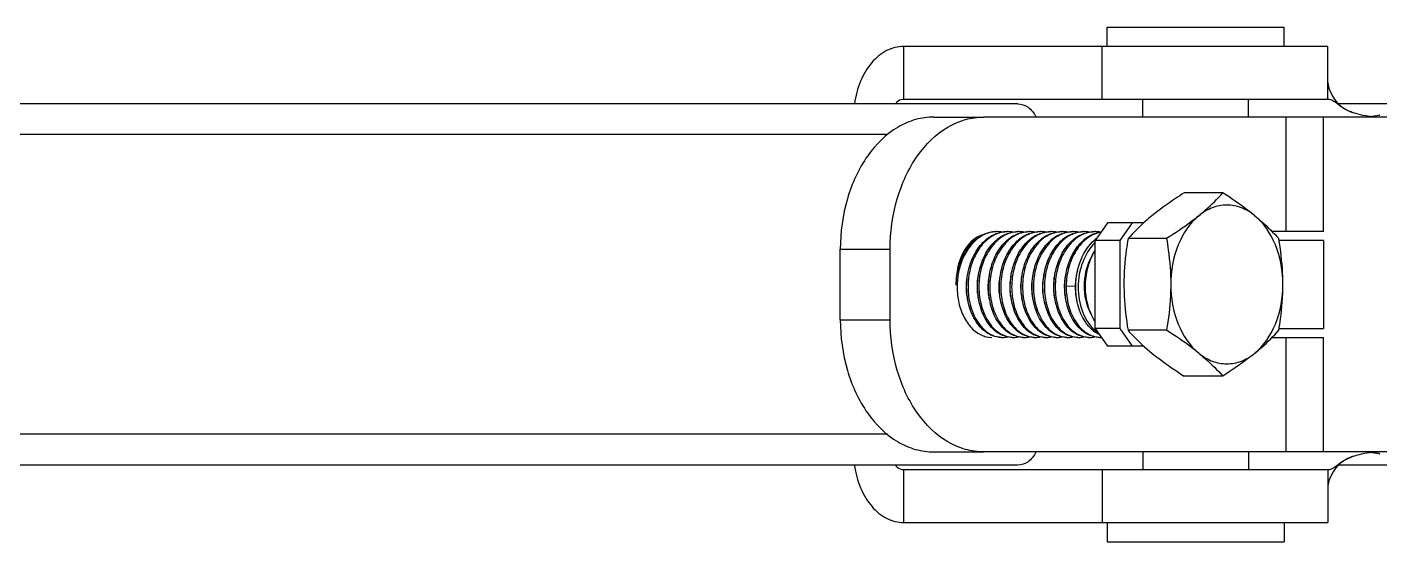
# Model space of a CAD drawing. Extents: x 27938 to 650306, y -92720 to 1524912.
# Drawn here: x 316215 to 317470, y 821971 to 822448 of the extents above; entities that cross this region are included whole.
import ezdxf

# ---------------------------------------------------------------- set-up
doc = ezdxf.new("R2010")
doc.units = 0
doc.header["$LTSCALE"] = 1000
doc.header["$MEASUREMENT"] = 0

msp = doc.modelspace()

# ---------------------------------------------------------------- linework, layer by layer
for p, q in [((317217.3, 822430.4), (317217.3, 822448.4)), ((317217.3, 822448.4), (317381.5, 822448.4)), ((317381.5, 822430.4), (317381.5, 822448.4)), ((317422.1, 822430.4), (317028.5, 822430.4)), ((317028.5, 822430.4), (317028.5, 822381.3)), ((317212.7, 822381.3), (317212.7, 822430.4)), ((317422.1, 822381.3), (317422.1, 822430.4)), ((317422.1, 822381.3), (317028.5, 822381.3)), ((317250.3, 822364.9), (317250.3, 822381.3)), ((317348.5, 822364.9), (317348.5, 822381.3)), ((317432.2, 822376.1), (317429.4, 822379.8)), ((317134.6, 822377.2), (314349.4, 822377.2)), ((317496.6, 822377.2), (317431.7, 822377.2)), ((317056.5, 822364.9), (317102.8, 822364.9)), ((317477.8, 822364.9), (317102.8, 822364.9)), ((317383.3, 822258.6), (317383.3, 822364.9)), ((317418, 822258.6), (317418, 822364.9)), ((317013.7, 822348.6), (314633.9, 822348.6)), ((317324.6, 822294.6), (317288.7, 822294.6)), ((317217.8, 822266.8), (317206.2, 822250.5)), ((317251.4, 822266.8), (317217.8, 822266.8)), ((317229.4, 822250.5), (317240.9, 822266.8)), ((317418, 822258.6), (317370.4, 822258.6)), ((316969.8, 822242.3), (317016.1, 822242.3)), ((316969.8, 822176.9), (316969.8, 822242.3)), ((317016.1, 822176.9), (317016.1, 822242.3)), ((317092.8, 822249.3), (317092.9, 822249.4)), ((317229.4, 822250.5), (317206.2, 822250.5)), ((317206.2, 822168.7), (317206.2, 822250.5)), ((317229.4, 822168.7), (317229.4, 822250.5)), ((317272.5, 822252.1), (317236.7, 822252.1)), ((317418, 822250.5), (317376.8, 822250.5)), ((317418, 822250.5), (317418, 822168.7)), ((317179.3, 822208.1), (317188, 822208.4)), ((317188, 822208.4), (317188.2, 822208.4)), ((316969.8, 822176.9), (317016.1, 822176.9)), ((317229.4, 822168.7), (317206.2, 822168.7)), ((317206.2, 822168.7), (317217.8, 822152.3)), ((317240.9, 822152.3), (317229.4, 822168.7)), ((317272.5, 822167.1), (317236.7, 822167.1)), ((317376.9, 822168.7), (317418, 822168.7)), ((317370.4, 822160.5), (317418, 822160.5)), ((317383.3, 822054.2), (317383.3, 822160.5)), ((317418, 822054.2), (317418, 822160.5)), ((317251.4, 822152.3), (317217.8, 822152.3)), ((317324.6, 822124.6), (317288.7, 822124.6)), ((317013.7, 822070.6), (314633.9, 822070.6)), ((317056.5, 822054.2), (317102.8, 822054.2)), ((317477.8, 822054.2), (317102.8, 822054.2)), ((317250.3, 822054.2), (317250.3, 822037.8)), ((317348.5, 822054.2), (317348.5, 822037.8)), ((317134.6, 822041.9), (314349.4, 822041.9)), ((317432.2, 822043.1), (317429.4, 822039.4)), ((317496.6, 822041.9), (317431.7, 822041.9)), ((317028.5, 822037.8), (317422.1, 822037.8)), ((317028.5, 822037.8), (317028.5, 821988.8)), ((317212.7, 822037.8), (317212.7, 821988.8)), ((317422.1, 822037.8), (317422.1, 821988.8)), ((317028.5, 821988.8), (317422.1, 821988.8)), ((317217.3, 821988.8), (317217.3, 821970.7)), ((317381.5, 821988.8), (317381.5, 821970.7)), ((317217.3, 821970.7), (317381.5, 821970.7))]:
    msp.add_line(p, q)
for points in [[(317422.1, 822396.9), (317422.1, 822396.5), (317422.3, 822394.7), (317423.1, 822391.8), (317424.5, 822388), (317426.9, 822383.5), (317429.4, 822379.8)], [(317429.4, 822379.8), (317431.4, 822377.5), (317435.3, 822374.2), (317440.7, 822371), (317445.7, 822368.9)], [(317445.7, 822050.3), (317440.7, 822048.2), (317435.3, 822045), (317431.3, 822041.6), (317429.4, 822039.4)], [(317429.4, 822039.4), (317426.9, 822035.7), (317424.5, 822031.2), (317423.1, 822027.3), (317422.3, 822024.4), (317422.1, 822022.7), (317422.1, 822022.2)]]:
    msp.add_lwpolyline(points)
for centre, radius, start, end in [((317412.1, 822354.5), 29.3, 55.8113, 56.2117), ((317448.3, 822488.3), 123.4, 275.7509, 279.9721), ((317448.1, 822489.7), 124.8, 279.9557, 280.2701), ((317115.4, 822231.8), 26.8, 90.0015, 92.6681), ((317115.4, 822231.5), 27.1, 80.5751, 89.9713), ((317125.5, 822231.8), 26.8, 90.0015, 92.6677), ((317125.5, 822231.5), 27.1, 80.5247, 89.9709), ((317135.6, 822231.8), 26.8, 90.0015, 92.6677), ((317135.6, 822231.5), 27.1, 80.4778, 89.9708), ((317145.8, 822231.8), 26.8, 90.0015, 92.668), ((317145.7, 822231.5), 27.1, 80.5593, 89.9712), ((317155.9, 822231.8), 26.8, 90.0015, 92.6677), ((317155.9, 822231.5), 27.1, 80.5143, 89.9708), ((317166, 822231.8), 26.8, 90.0015, 92.6678), ((317166, 822231.5), 27.1, 80.555, 89.9711), ((317176.1, 822231.8), 26.8, 90.0015, 92.668), ((317176.1, 822231.5), 27.1, 80.3354, 89.9695), ((317186.2, 822231.8), 26.8, 90.0015, 92.6677), ((317186.2, 822231.5), 27.1, 80.4983, 89.9708), ((317196.4, 822231.8), 26.8, 90.0015, 92.6681), ((317196.3, 822231.5), 27.1, 80.5775, 89.9713), ((317206.5, 822231.8), 26.8, 90.0015, 92.6678), ((317206.5, 822231.5), 27.1, 80.5385, 89.971), ((317229.8, 822222.9), 36.9, 127.5195, 130.6239), ((317146.1, 822207.3), 69.2, 171.1719, 178.0614), ((317144.4, 822213), 66.9, 168.6166, 175.814), ((317143.5, 822207.7), 66.6, 164.3304, 171.1869), ((317146.8, 822207.4), 68.6, 167.2993, 178.0279), ((317141.3, 822208.3), 64.3, 164.0044, 164.2949), ((317154, 822207.5), 57.1, 169.0131, 170.0068), ((317164, 822207.5), 57, 167.8843, 170.3195), ((317214.8, 822207.5), 57.1, 168.7877, 170.256), ((317146.1, 822207.3), 69.2, 178.0532, 178.7181), ((317147.2, 822207.3), 69.1, 178.1063, 184.1306), ((317147.5, 822207.3), 69.3, 177.9987, 178.1134), ((317246.1, 822207.3), 58.1, 178.9629, 179.1986), ((317257.4, 822207.3), 69.2, 179.1399, 179.3167), ((317145, 822207.1), 66.8, 184.1257, 189.4027), ((317120.5, 822182.8), 22.3, 266.795, 269.9978), ((317120.4, 822183.1), 22.6, 270.0481, 281.3388), ((317130.6, 822182.8), 22.3, 266.7955, 269.9977), ((317130.6, 822183.1), 22.6, 270.0489, 281.4175), ((317140.7, 822182.8), 22.3, 266.795, 269.9977), ((317140.7, 822183.1), 22.6, 270.0523, 282.1493), ((317150.8, 822182.8), 22.3, 266.7954, 269.9977), ((317150.8, 822183.1), 22.6, 270.0485, 281.3836), ((317160.9, 822182.8), 22.3, 266.7954, 269.9977), ((317160.9, 822183.1), 22.6, 270.0488, 281.4019), ((317171.1, 822182.8), 22.3, 266.7949, 269.9977), ((317171, 822183.1), 22.6, 270.0482, 281.3466), ((317181.2, 822182.8), 22.3, 266.7955, 269.9977), ((317181.2, 822183.1), 22.6, 270.0485, 281.3698), ((317191.3, 822182.8), 22.3, 266.7953, 269.9977), ((317191.3, 822183.1), 22.6, 270.0486, 281.3889), ((317201.4, 822182.8), 22.3, 266.7948, 269.9978), ((317201.4, 822183.1), 22.6, 270.048, 281.3296), ((317211.5, 822182.8), 22.3, 266.7942, 269.9978), ((317211.5, 822182.7), 22.2, 270.0002, 271.1523), ((317448.3, 821930.8), 123.5, 80.0279, 84.2434), ((317412.1, 822064.6), 29.3, 303.7883, 304.1887), ((317448.1, 821929.4), 124.8, 79.7299, 80.0443)]:
    msp.add_arc(centre, radius, start, end)
for points, knots in [([(317028.5, 822430.4), (317023.1, 822430.4), (317011.7, 822427.4), (316997.6, 822415.5), (316987.5, 822398.1), (316984, 822384.4), (316983, 822377.2)], [0, 0, 0, 0, 0.213346, 0.447987, 0.712108, 1, 1, 1, 1]), ([(317028.5, 822381.3), (317027.8, 822381.3), (317024.8, 822380.9), (317022.3, 822379), (317020.9, 822377.3)], [0, 0, 0, 0, 0.236834, 1, 1, 1, 1]), ([(317428.4, 822378.9), (317427.9, 822379.3), (317426, 822380.5), (317423.7, 822381.3), (317422.1, 822381.3)], [0, 0, 0, 0, 0.289589, 1, 1, 1, 1]), ([(317134.6, 822377.2), (317137.9, 822377.2), (317145.1, 822374.5), (317149.5, 822368.5), (317151.2, 822365)], [0, 0, 0, 0, 0.461863, 1, 1, 1, 1]), ([(317432.2, 822376.1), (317431.9, 822376.3), (317430.7, 822377.3), (317429.5, 822378.2), (317428.6, 822378.8)], [0, 0, 0, 0, 0.26918, 1, 1, 1, 1]), ([(317445.7, 822368.9), (317444.4, 822369.4), (317439.6, 822371.2), (317435, 822373.8), (317432.2, 822376.1)], [0, 0, 0, 0, 0.285604, 1, 1, 1, 1]), ([(317470, 822364.9), (317467.9, 822364.9), (317459.7, 822365.3), (317451.5, 822366.9), (317445.7, 822368.9)], [0, 0, 0, 0, 0.257456, 1, 1, 1, 1]), ([(317056.5, 822364.9), (317050.9, 822364.9), (317039.2, 822363.3), (317016.5, 822353.4), (316992, 822328.9), (316974, 822288.7), (316969.8, 822258.1), (316969.8, 822242.3)], [0, 0, 0, 0, 0.103597, 0.210948, 0.445697, 0.712571, 1, 1, 1, 1]), ([(317016.1, 822242.3), (317016.1, 822258.1), (317020.2, 822288.7), (317038.3, 822328.9), (317062.8, 822353.4), (317085.5, 822363.3), (317097.1, 822364.9), (317102.8, 822364.9)], [0, 0, 0, 0, 0.287429, 0.554303, 0.789052, 0.896403, 1, 1, 1, 1]), ([(317288.7, 822294.6), (317286, 822292.8), (317275.8, 822286.1), (317265.9, 822279), (317258.9, 822273.3)], [0, 0, 0, 0, 0.261287, 1, 1, 1, 1]), ([(317302.3, 822273.3), (317304.4, 822275.1), (317312.3, 822281.7), (317319.6, 822289), (317324.6, 822294.6)], [0, 0, 0, 0, 0.268858, 1, 1, 1, 1]), ([(317354.3, 822273.3), (317352.1, 822275.1), (317342.5, 822282.7), (317332.4, 822289.5), (317324.6, 822294.6)], [0, 0, 0, 0, 0.237123, 1, 1, 1, 1]), ([(317354.3, 822273.3), (317350.6, 822276.4), (317342.4, 822281.4), (317328.3, 822284.1), (317314.3, 822281.4), (317306.1, 822276.4), (317302.3, 822273.3)], [0, 0, 0, 0, 0.257487, 0.5, 0.742513, 1, 1, 1, 1]), ([(317258.9, 822273.3), (317256.8, 822271.6), (317249, 822264.9), (317241.7, 822257.7), (317236.7, 822252.1)], [0, 0, 0, 0, 0.268858, 1, 1, 1, 1]), ([(317302.3, 822273.3), (317300.1, 822271.5), (317290.5, 822264), (317280.3, 822257.1), (317272.5, 822252.1)], [0, 0, 0, 0, 0.237123, 1, 1, 1, 1]), ([(317302.3, 822273.3), (317293.8, 822266.4), (317280.3, 822245.7), (317276.3, 822222.1), (317276.3, 822209.6)], [0, 0, 0, 0, 0.468341, 1, 1, 1, 1]), ([(317354.3, 822273.3), (317356.5, 822271.6), (317364.3, 822264.9), (317371.6, 822257.7), (317376.6, 822252.1)], [0, 0, 0, 0, 0.268858, 1, 1, 1, 1]), ([(317380.4, 822209.6), (317380.4, 822222.1), (317376.3, 822245.7), (317362.9, 822266.4), (317354.3, 822273.3)], [0, 0, 0, 0, 0.531659, 1, 1, 1, 1]), ([(317114.2, 822258.6), (317110.3, 822258.4), (317102.2, 822256.2), (317092, 822248.2), (317084.1, 822236.5), (317080.9, 822227.3), (317079.8, 822222.5)], [0, 0, 0, 0, 0.219273, 0.456424, 0.717944, 1, 1, 1, 1]), ([(317119.2, 822160.5), (317117, 822160.5), (317112.6, 822161.2), (317103.9, 822165.2), (317094.6, 822175), (317088.1, 822191.1), (317086.2, 822209.7), (317089.3, 822228.2), (317097.2, 822244.3), (317109.2, 822255.7), (317119.5, 822258.6), (317124.3, 822258.6)], [0, 0, 0, 0, 0.049449, 0.100956, 0.214949, 0.346477, 0.489675, 0.634208, 0.769827, 0.890789, 1, 1, 1, 1]), ([(317124.3, 822258.6), (317120.4, 822258.4), (317112.2, 822256.2), (317101.9, 822248), (317094, 822236.2), (317089.2, 822221.8), (317087.7, 822206.3), (317090.1, 822187.1), (317096.8, 822173.5), (317103.5, 822167.5)], [0, 0, 0, 0, 0.105385, 0.219488, 0.34542, 0.481197, 0.621395, 0.759049, 1, 1, 1, 1]), ([(317100.9, 822255.3), (317100.1, 822255), (317096.9, 822253.7), (317094, 822251.8), (317092, 822250.2)], [0, 0, 0, 0, 0.242775, 1, 1, 1, 1]), ([(317092.9, 822249.4), (317095.8, 822252.2), (317102.4, 822256.9), (317110.3, 822258.6), (317114.1, 822258.6)], [0, 0, 0, 0, 0.517736, 1, 1, 1, 1]), ([(317112.5, 822167.3), (317105.7, 822173.4), (317098.9, 822187.2), (317096.5, 822206.7), (317098.2, 822222.5), (317103.3, 822236.9), (317111.4, 822248.8), (317122.1, 822256.7), (317130.4, 822258.6), (317134.4, 822258.6)], [0, 0, 0, 0, 0.241301, 0.379446, 0.520004, 0.655787, 0.781306, 0.894819, 1, 1, 1, 1]), ([(317134.4, 822258.6), (317129.7, 822258.4), (317119.8, 822255.1), (317108.3, 822243.7), (317100.6, 822227.9), (317097.6, 822209.7), (317099.4, 822191.6), (317105.7, 822175.7), (317115.8, 822164.2), (317125, 822160.8), (317129.3, 822160.5)], [0, 0, 0, 0, 0.109414, 0.230762, 0.366312, 0.510386, 0.653204, 0.784891, 0.899595, 1, 1, 1, 1]), ([(317122.7, 822167.3), (317115.8, 822173.4), (317109, 822187.2), (317106.7, 822206.7), (317108.3, 822222.5), (317113.4, 822236.9), (317121.5, 822248.8), (317132.2, 822256.7), (317140.5, 822258.6), (317144.5, 822258.6)], [0, 0, 0, 0, 0.241321, 0.379464, 0.520018, 0.655795, 0.781306, 0.894819, 1, 1, 1, 1]), ([(317144.5, 822258.6), (317139.8, 822258.4), (317129.9, 822255.1), (317118.4, 822243.7), (317110.8, 822227.9), (317107.7, 822209.7), (317109.5, 822191.6), (317115.8, 822175.7), (317126, 822164.2), (317135.1, 822160.8), (317139.5, 822160.5)], [0, 0, 0, 0, 0.10941, 0.230759, 0.36631, 0.510388, 0.653211, 0.784896, 0.899598, 1, 1, 1, 1]), ([(317132.8, 822167.3), (317125.9, 822173.4), (317119.1, 822187.2), (317116.8, 822206.7), (317118.4, 822222.5), (317123.5, 822236.9), (317131.6, 822248.8), (317142.3, 822256.7), (317150.6, 822258.6), (317154.6, 822258.6)], [0, 0, 0, 0, 0.241291, 0.379436, 0.519999, 0.655783, 0.781305, 0.89482, 1, 1, 1, 1]), ([(317154.6, 822258.6), (317149.9, 822258.4), (317140, 822255.1), (317128.5, 822243.7), (317120.9, 822227.9), (317117.8, 822209.7), (317119.6, 822191.6), (317125.9, 822175.7), (317136.1, 822164.2), (317145.3, 822160.8), (317149.6, 822160.5)], [0, 0, 0, 0, 0.109413, 0.230763, 0.366317, 0.51039, 0.65321, 0.784893, 0.899595, 1, 1, 1, 1]), ([(317142.9, 822167.3), (317136.1, 822173.4), (317129.2, 822187.2), (317126.9, 822206.7), (317128.5, 822222.5), (317133.6, 822236.9), (317141.8, 822248.8), (317152.4, 822256.7), (317160.8, 822258.6), (317164.7, 822258.6)], [0, 0, 0, 0, 0.241314, 0.379459, 0.520012, 0.655791, 0.781307, 0.89482, 1, 1, 1, 1]), ([(317164.8, 822258.6), (317160, 822258.4), (317150.1, 822255.1), (317138.6, 822243.7), (317131, 822227.9), (317128, 822209.7), (317129.7, 822191.6), (317136, 822175.7), (317146.2, 822164.2), (317155.4, 822160.8), (317159.7, 822160.5)], [0, 0, 0, 0, 0.109413, 0.230762, 0.36631, 0.510386, 0.653205, 0.784893, 0.899595, 1, 1, 1, 1]), ([(317153, 822167.3), (317146.2, 822173.4), (317139.3, 822187.2), (317137, 822206.7), (317138.6, 822222.5), (317143.7, 822236.9), (317151.9, 822248.8), (317162.5, 822256.7), (317170.9, 822258.6), (317174.9, 822258.6)], [0, 0, 0, 0, 0.241312, 0.379455, 0.520012, 0.655791, 0.781305, 0.89482, 1, 1, 1, 1]), ([(317174.9, 822258.6), (317170.2, 822258.4), (317160.2, 822255.1), (317148.7, 822243.7), (317141.1, 822227.9), (317138.1, 822209.7), (317139.8, 822191.6), (317146.1, 822175.7), (317156.3, 822164.2), (317165.5, 822160.8), (317169.8, 822160.5)], [0, 0, 0, 0, 0.109411, 0.230759, 0.366311, 0.510389, 0.653212, 0.784896, 0.899598, 1, 1, 1, 1]), ([(317163.1, 822167.3), (317156.3, 822173.4), (317149.5, 822187.2), (317147.1, 822206.7), (317148.8, 822222.5), (317153.9, 822236.9), (317162, 822248.8), (317172.7, 822256.7), (317181, 822258.6), (317185, 822258.6)], [0, 0, 0, 0, 0.24129, 0.379435, 0.519998, 0.655783, 0.781305, 0.89482, 1, 1, 1, 1]), ([(317185, 822258.6), (317180.3, 822258.4), (317170.4, 822255.1), (317158.9, 822243.7), (317151.2, 822227.9), (317148.2, 822209.7), (317150, 822191.6), (317156.3, 822175.7), (317166.4, 822164.2), (317175.6, 822160.8), (317179.9, 822160.5)], [0, 0, 0, 0, 0.109414, 0.230763, 0.366316, 0.510389, 0.653208, 0.784892, 0.899594, 1, 1, 1, 1]), ([(317173.2, 822167.3), (317166.4, 822173.4), (317159.6, 822187.2), (317157.2, 822206.7), (317158.9, 822222.5), (317164, 822236.9), (317172.1, 822248.8), (317182.8, 822256.7), (317191.1, 822258.6), (317195.1, 822258.6)], [0, 0, 0, 0, 0.241317, 0.379461, 0.520014, 0.655792, 0.781306, 0.894819, 1, 1, 1, 1]), ([(317195.1, 822258.6), (317190.4, 822258.4), (317180.5, 822255.1), (317169, 822243.7), (317161.4, 822227.9), (317158.3, 822209.7), (317160.1, 822191.6), (317166.4, 822175.7), (317176.5, 822164.2), (317185.7, 822160.8), (317190.1, 822160.5)], [0, 0, 0, 0, 0.109411, 0.23076, 0.366309, 0.510386, 0.653207, 0.784895, 0.899597, 1, 1, 1, 1]), ([(317183.4, 822167.3), (317176.5, 822173.4), (317169.7, 822187.2), (317167.4, 822206.7), (317169, 822222.5), (317174.1, 822236.9), (317182.2, 822248.8), (317192.9, 822256.7), (317201.2, 822258.6), (317205.2, 822258.6)], [0, 0, 0, 0, 0.241302, 0.379446, 0.520006, 0.655788, 0.781304, 0.89482, 1, 1, 1, 1]), ([(317205.2, 822258.6), (317200.5, 822258.4), (317190.6, 822255.1), (317179.1, 822243.7), (317171.5, 822227.9), (317168.4, 822209.7), (317170.2, 822191.6), (317176.5, 822175.7), (317186.7, 822164.2), (317195.9, 822160.8), (317200.2, 822160.5)], [0, 0, 0, 0, 0.109411, 0.23076, 0.366314, 0.510391, 0.653213, 0.784895, 0.899597, 1, 1, 1, 1]), ([(317193.5, 822167.3), (317186.9, 822173.1), (317180.2, 822186.2), (317177.6, 822204.9), (317178.7, 822220.1), (317183, 822234.3), (317190.3, 822246.3), (317200, 822255), (317207.9, 822257.9), (317211.7, 822258.4)], [0, 0, 0, 0, 0.238806, 0.375378, 0.515068, 0.651187, 0.778286, 0.893865, 1, 1, 1, 1]), ([(317211.6, 822258.2), (317207.1, 822257.3), (317197.9, 822253), (317187.7, 822241.2), (317181, 822225.7), (317179.4, 822214.1), (317179.3, 822208.1)], [0, 0, 0, 0, 0.215857, 0.456017, 0.721227, 1, 1, 1, 1]), ([(317092, 822250.2), (317090.5, 822248.7), (317084.4, 822241.8), (317080.6, 822233.1), (317078.9, 822226.3)], [0, 0, 0, 0, 0.23319, 1, 1, 1, 1]), ([(317079.5, 822226), (317080.1, 822228.3), (317083.1, 822236.8), (317088, 822244.7), (317092.8, 822249.3)], [0, 0, 0, 0, 0.264817, 1, 1, 1, 1]), ([(317188.2, 822208.3), (317188.3, 822216.6), (317191.3, 822232.4), (317200.2, 822246.1), (317205.8, 822250.9)], [0, 0, 0, 0, 0.525716, 1, 1, 1, 1]), ([(317206.2, 822248.7), (317201.1, 822243.6), (317193.1, 822230.2), (317189.2, 822207.3), (317192.7, 822185.1), (317200.3, 822172.2), (317205.2, 822167.7)], [0, 0, 0, 0, 0.245715, 0.512956, 0.773315, 1, 1, 1, 1]), ([(317206.1, 822175.3), (317203.2, 822179.9), (317198.7, 822190.5), (317195.8, 822213.2), (317200.1, 822231.3), (317206.2, 822241.1)], [0, 0, 0, 0, 0.237857, 0.495496, 1, 1, 1, 1]), ([(317236.7, 822252.1), (317236.1, 822248.6), (317234, 822234.5), (317232.9, 822220.3), (317232.9, 822209.6)], [0, 0, 0, 0, 0.248681, 1, 1, 1, 1]), ([(317272.5, 822252.1), (317273.1, 822248.6), (317275.2, 822234.5), (317276.3, 822220.3), (317276.3, 822209.6)], [0, 0, 0, 0, 0.248681, 1, 1, 1, 1]), ([(317380.4, 822209.6), (317380.4, 822213.1), (317380, 822227.4), (317378.3, 822241.6), (317376.6, 822252.1)], [0, 0, 0, 0, 0.251248, 1, 1, 1, 1]), ([(317203, 822181.3), (317200.5, 822185.5), (317197, 822195.3), (317195.3, 822215.8), (317199.8, 822231.8), (317205.7, 822240.2)], [0, 0, 0, 0, 0.239537, 0.497847, 1, 1, 1, 1]), ([(317088.2, 822194.5), (317087.8, 822196.5), (317086.4, 822204.3), (317086.7, 822212.5), (317087.9, 822218.4)], [0, 0, 0, 0, 0.245648, 1, 1, 1, 1]), ([(317098.3, 822195), (317097.9, 822196.8), (317096.6, 822204.2), (317096.8, 822211.8), (317097.8, 822217.4)], [0, 0, 0, 0, 0.245788, 1, 1, 1, 1]), ([(317108.3, 822195.5), (317107.9, 822197.3), (317106.7, 822204.4), (317107, 822211.7), (317107.9, 822217.1)], [0, 0, 0, 0, 0.246058, 1, 1, 1, 1]), ([(317118.3, 822195.7), (317118, 822197.4), (317116.8, 822204.6), (317117.1, 822211.9), (317118, 822217.2)], [0, 0, 0, 0, 0.246155, 1, 1, 1, 1]), ([(317128.5, 822195.5), (317128.1, 822197.3), (317127, 822204.5), (317127.2, 822212), (317128.2, 822217.4)], [0, 0, 0, 0, 0.246065, 1, 1, 1, 1]), ([(317138.9, 822194.2), (317138.5, 822196.1), (317137, 822203.9), (317137.3, 822212.1), (317138.4, 822218)], [0, 0, 0, 0, 0.2454, 1, 1, 1, 1]), ([(317148.9, 822194.6), (317148.5, 822196.6), (317147.1, 822204.8), (317147.5, 822213.2), (317148.8, 822219.3)], [0, 0, 0, 0, 0.245825, 1, 1, 1, 1]), ([(317158.9, 822195.2), (317158.5, 822196.9), (317157.3, 822204.2), (317157.5, 822211.7), (317158.5, 822217.2)], [0, 0, 0, 0, 0.245865, 1, 1, 1, 1]), ([(317169, 822195.6), (317168.6, 822197.3), (317167.4, 822204.5), (317167.7, 822211.8), (317168.6, 822217.2)], [0, 0, 0, 0, 0.246098, 1, 1, 1, 1]), ([(317179.1, 822195.7), (317178.7, 822197.4), (317177.6, 822204.5), (317177.8, 822211.8), (317178.7, 822217.2)], [0, 0, 0, 0, 0.24614, 1, 1, 1, 1]), ([(317179.3, 822208.1), (317179.3, 822202.1), (317180.6, 822190.5), (317187, 822175.2), (317197.1, 822164.1), (317206.1, 822160.8), (317210.3, 822160.5)], [0, 0, 0, 0, 0.291821, 0.560232, 0.794326, 1, 1, 1, 1]), ([(317189.5, 822194.1), (317189.3, 822195.3), (317188.3, 822199.9), (317187.9, 822204.6), (317188, 822208.1)], [0, 0, 0, 0, 0.245441, 1, 1, 1, 1]), ([(317203.6, 822167.3), (317201.1, 822169.5), (317191.5, 822181), (317188.1, 822196.6), (317188.2, 822208.1)], [0, 0, 0, 0, 0.224306, 1, 1, 1, 1]), ([(317232.9, 822209.6), (317232.9, 822206), (317233.3, 822191.8), (317234.9, 822177.6), (317236.7, 822167.1)], [0, 0, 0, 0, 0.251248, 1, 1, 1, 1]), ([(317276.3, 822209.6), (317276.3, 822206), (317275.9, 822191.8), (317274.3, 822177.6), (317272.5, 822167.1)], [0, 0, 0, 0, 0.251248, 1, 1, 1, 1]), ([(317276.3, 822209.6), (317276.3, 822197.1), (317280.3, 822173.4), (317293.8, 822152.8), (317302.3, 822145.8)], [0, 0, 0, 0, 0.531659, 1, 1, 1, 1]), ([(317354.3, 822145.8), (317362.9, 822152.8), (317376.3, 822173.4), (317380.4, 822197.1), (317380.4, 822209.6)], [0, 0, 0, 0, 0.468341, 1, 1, 1, 1]), ([(317376.6, 822167.1), (317377.2, 822170.6), (317379.3, 822184.6), (317380.4, 822198.9), (317380.4, 822209.6)], [0, 0, 0, 0, 0.248681, 1, 1, 1, 1]), ([(317079, 822196.2), (317079.9, 822191.3), (317082.5, 822182.1), (317089.6, 822170.4), (317099.1, 822162.5), (317106.7, 822160.5), (317110.3, 822160.5)], [0, 0, 0, 0, 0.291651, 0.555731, 0.788679, 1, 1, 1, 1]), ([(316969.8, 822176.9), (316969.8, 822161.1), (316974, 822130.4), (316992, 822090.2), (317016.5, 822065.8), (317039.2, 822055.9), (317050.9, 822054.2), (317056.5, 822054.2)], [0, 0, 0, 0, 0.287429, 0.554303, 0.789052, 0.896403, 1, 1, 1, 1]), ([(317102.8, 822054.2), (317097.1, 822054.2), (317085.5, 822055.9), (317062.8, 822065.8), (317038.3, 822090.2), (317020.2, 822130.4), (317016.1, 822161.1), (317016.1, 822176.9)], [0, 0, 0, 0, 0.103597, 0.210948, 0.445697, 0.712571, 1, 1, 1, 1]), ([(317103.5, 822167.5), (317105.7, 822165.5), (317110.6, 822162.2), (317116.4, 822160.7), (317119.2, 822160.5)], [0, 0, 0, 0, 0.517722, 1, 1, 1, 1]), ([(317129.3, 822160.5), (317126.4, 822160.5), (317120.2, 822161.8), (317114.9, 822165.2), (317112.5, 822167.3)], [0, 0, 0, 0, 0.48238, 1, 1, 1, 1]), ([(317139.4, 822160.5), (317136.5, 822160.5), (317130.3, 822161.8), (317125, 822165.2), (317122.7, 822167.3)], [0, 0, 0, 0, 0.482371, 1, 1, 1, 1]), ([(317149.6, 822160.5), (317146.6, 822160.5), (317140.4, 822161.8), (317135.2, 822165.2), (317132.8, 822167.3)], [0, 0, 0, 0, 0.482397, 1, 1, 1, 1]), ([(317159.7, 822160.5), (317156.7, 822160.5), (317150.5, 822161.8), (317145.3, 822165.2), (317142.9, 822167.3)], [0, 0, 0, 0, 0.482371, 1, 1, 1, 1]), ([(317169.8, 822160.5), (317166.8, 822160.5), (317160.6, 822161.8), (317155.4, 822165.2), (317153, 822167.3)], [0, 0, 0, 0, 0.482382, 1, 1, 1, 1]), ([(317179.9, 822160.5), (317177, 822160.5), (317170.8, 822161.8), (317165.5, 822165.2), (317163.1, 822167.3)], [0, 0, 0, 0, 0.482394, 1, 1, 1, 1]), ([(317190, 822160.5), (317187.1, 822160.5), (317180.9, 822161.8), (317175.6, 822165.2), (317173.2, 822167.3)], [0, 0, 0, 0, 0.48237, 1, 1, 1, 1]), ([(317200.2, 822160.5), (317197.2, 822160.5), (317191, 822161.8), (317185.8, 822165.2), (317183.4, 822167.3)], [0, 0, 0, 0, 0.482394, 1, 1, 1, 1]), ([(317210.3, 822160.5), (317207.3, 822160.5), (317201.1, 822161.8), (317195.9, 822165.2), (317193.5, 822167.3)], [0, 0, 0, 0, 0.482388, 1, 1, 1, 1]), ([(317210.2, 822162.9), (317209.7, 822163.2), (317207.3, 822164.4), (317205.1, 822166), (317203.6, 822167.3)], [0, 0, 0, 0, 0.243018, 1, 1, 1, 1]), ([(317236.7, 822167.1), (317238.3, 822165.3), (317245.2, 822157.8), (317252.8, 822150.8), (317258.9, 822145.8)], [0, 0, 0, 0, 0.2325, 1, 1, 1, 1]), ([(317302.3, 822145.8), (317300.1, 822147.7), (317290.5, 822155.2), (317280.3, 822162), (317272.5, 822167.1)], [0, 0, 0, 0, 0.237123, 1, 1, 1, 1]), ([(317354.3, 822145.8), (317356.5, 822147.6), (317364.3, 822154.2), (317371.6, 822161.5), (317376.6, 822167.1)], [0, 0, 0, 0, 0.268858, 1, 1, 1, 1]), ([(317258.9, 822145.8), (317261.2, 822144), (317270.8, 822136.5), (317280.9, 822129.6), (317288.7, 822124.6)], [0, 0, 0, 0, 0.237123, 1, 1, 1, 1]), ([(317302.3, 822145.8), (317304.4, 822144.1), (317312.3, 822137.5), (317319.6, 822130.2), (317324.6, 822124.6)], [0, 0, 0, 0, 0.268858, 1, 1, 1, 1]), ([(317302.3, 822145.8), (317306.1, 822142.8), (317314.3, 822137.8), (317328.3, 822135.1), (317342.4, 822137.8), (317350.6, 822142.8), (317354.3, 822145.8)], [0, 0, 0, 0, 0.257487, 0.5, 0.742513, 1, 1, 1, 1]), ([(317354.3, 822145.8), (317352.1, 822144), (317342.5, 822136.5), (317332.4, 822129.6), (317324.6, 822124.6)], [0, 0, 0, 0, 0.237123, 1, 1, 1, 1]), ([(317151.2, 822054.1), (317149.5, 822050.7), (317145.1, 822044.7), (317137.9, 822041.9), (317134.6, 822041.9)], [0, 0, 0, 0, 0.538137, 1, 1, 1, 1]), ([(317445.7, 822050.3), (317447.6, 822050.9), (317455.5, 822053.3), (317463.7, 822054.2), (317470, 822054.2)], [0, 0, 0, 0, 0.239548, 1, 1, 1, 1]), ([(316983, 822041.9), (316984, 822034.7), (316987.5, 822021.1), (316997.6, 822003.7), (317011.7, 821991.8), (317023.1, 821988.8), (317028.5, 821988.8)], [0, 0, 0, 0, 0.287892, 0.552013, 0.786654, 1, 1, 1, 1]), ([(317020.9, 822041.9), (317021.4, 822041.2), (317023.4, 822039.1), (317026.3, 822037.8), (317028.5, 822037.8)], [0, 0, 0, 0, 0.274002, 1, 1, 1, 1]), ([(317422.1, 822037.8), (317422.6, 822037.8), (317424.9, 822038.1), (317427, 822039.3), (317428.4, 822040.2)], [0, 0, 0, 0, 0.222245, 1, 1, 1, 1]), ([(317428.6, 822040.4), (317428.9, 822040.5), (317430.1, 822041.4), (317431.3, 822042.3), (317432.2, 822043.1)], [0, 0, 0, 0, 0.231104, 1, 1, 1, 1]), ([(317432.2, 822043.1), (317433, 822043.7), (317437.2, 822046.8), (317441.9, 822048.9), (317445.7, 822050.3)], [0, 0, 0, 0, 0.210146, 1, 1, 1, 1])]:
    msp.add_open_spline(points, degree=3, knots=knots)
for points in [[(317188, 822208.4), (317188.1, 822213), (317188.7, 822217.8), (317190, 822222.3)], [(317205.2, 822167.7), (317206.3, 822166.7), (317207.5, 822165.7), (317208.8, 822164.8)]]:
    msp.add_open_spline(points, degree=3)

doc.saveas('drawing.dxf')
